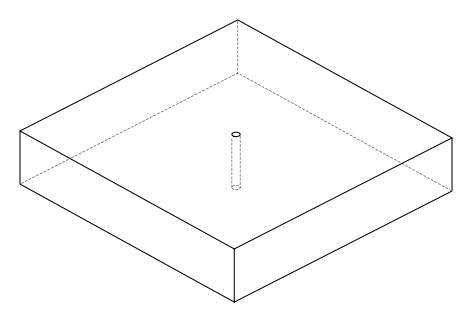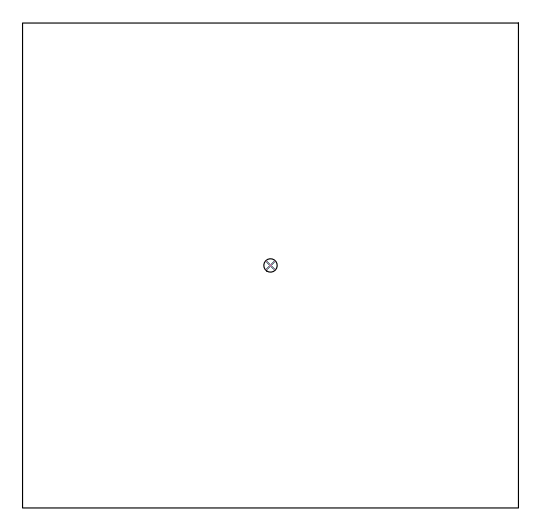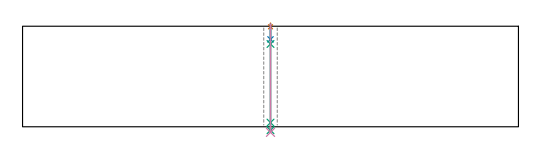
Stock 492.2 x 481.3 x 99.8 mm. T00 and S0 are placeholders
(PLAN: 4 operations, 3 tool changes, 1 min)
(1 SPOT_DRILL | STEP1HOLE | NXT0321_9005460120000 | 0.03 min | 2 mm3)
(2 DRILL_BLIND_HOLE_INTO_CENTER | STEP1HOLE | NXT0301_058 | 0.06 min | 706 mm3)
(3 GUN_DRILL_THROUGH_HOLE | STEP1HOLE | UGT0307_005 | 0.49 min | 4706 mm3)
(4 DRILL_TO_ENLARGE_THROUGH_HOLE | STEP1HOLE | UGT0301_267 | 0.43 min | 8392 mm3)
(TOOL NXT0321_9005460120000 | NC Spot Drill, 142deg, 12mm, Carbide, Uncoated | D12 PA142 FL30 Z2)
(TOOL NXT0301_058 | Carbide Drill 8.7mm [860.1-0870-026A1-MM 2214] | D8.7 PA140 FL47 Z2)
(TOOL UGT0307_005 | Gun Drill 8.3 mm | D8.3 PA130 FL24 Z1)
(TOOL UGT0301_267 | Twist Drill 13.3 mm | D13.3 PA118 FL108 Z2)
(OP 1 SPOT_DRILL)
G17 G21 G94 G90
T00 M6
G54
G17 G0 G90 X246.1 Y240.7 S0 M3
G43 Z109.8 H0
G94 G81 G98 Z99.228 F250. R102.8
G80
M5
M2
(OP 2 DRILL_BLIND_HOLE_INTO_CENTER)
G17 G21 G94 G90
T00 M6
G54
G17 G0 G90 X246.1 Y240.7 S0 M3
G43 Z109.8 H1
G94 G81 G98 Z86.75 F250. R101.8
G80
M5
M2
(OP 3 GUN_DRILL_THROUGH_HOLE)
G17 G21 G94 G90
T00 M6
G54
G17 G0 G90 X246.1 Y240.7 M8
G43 Z109.8 H0
Z96.739
S716 M3
G94 G1 Z82.175 F125. M26
G4 X.084
Z4.15 F250.
G4 X.084
Z-3.435 F125.
G4 X.084
M5
M9
G0 Z96.739
Z109.8
M2
(OP 4 DRILL_TO_ENLARGE_THROUGH_HOLE)
G17 G21 G94 G90
T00 M6
G54
G17 G0 G90 X246.1 Y240.7 S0 M3
G43 Z109.8 H0
G94 G73 G98 Z-5.496 F250. Q13.162 R101.8
G80
M5
M2
